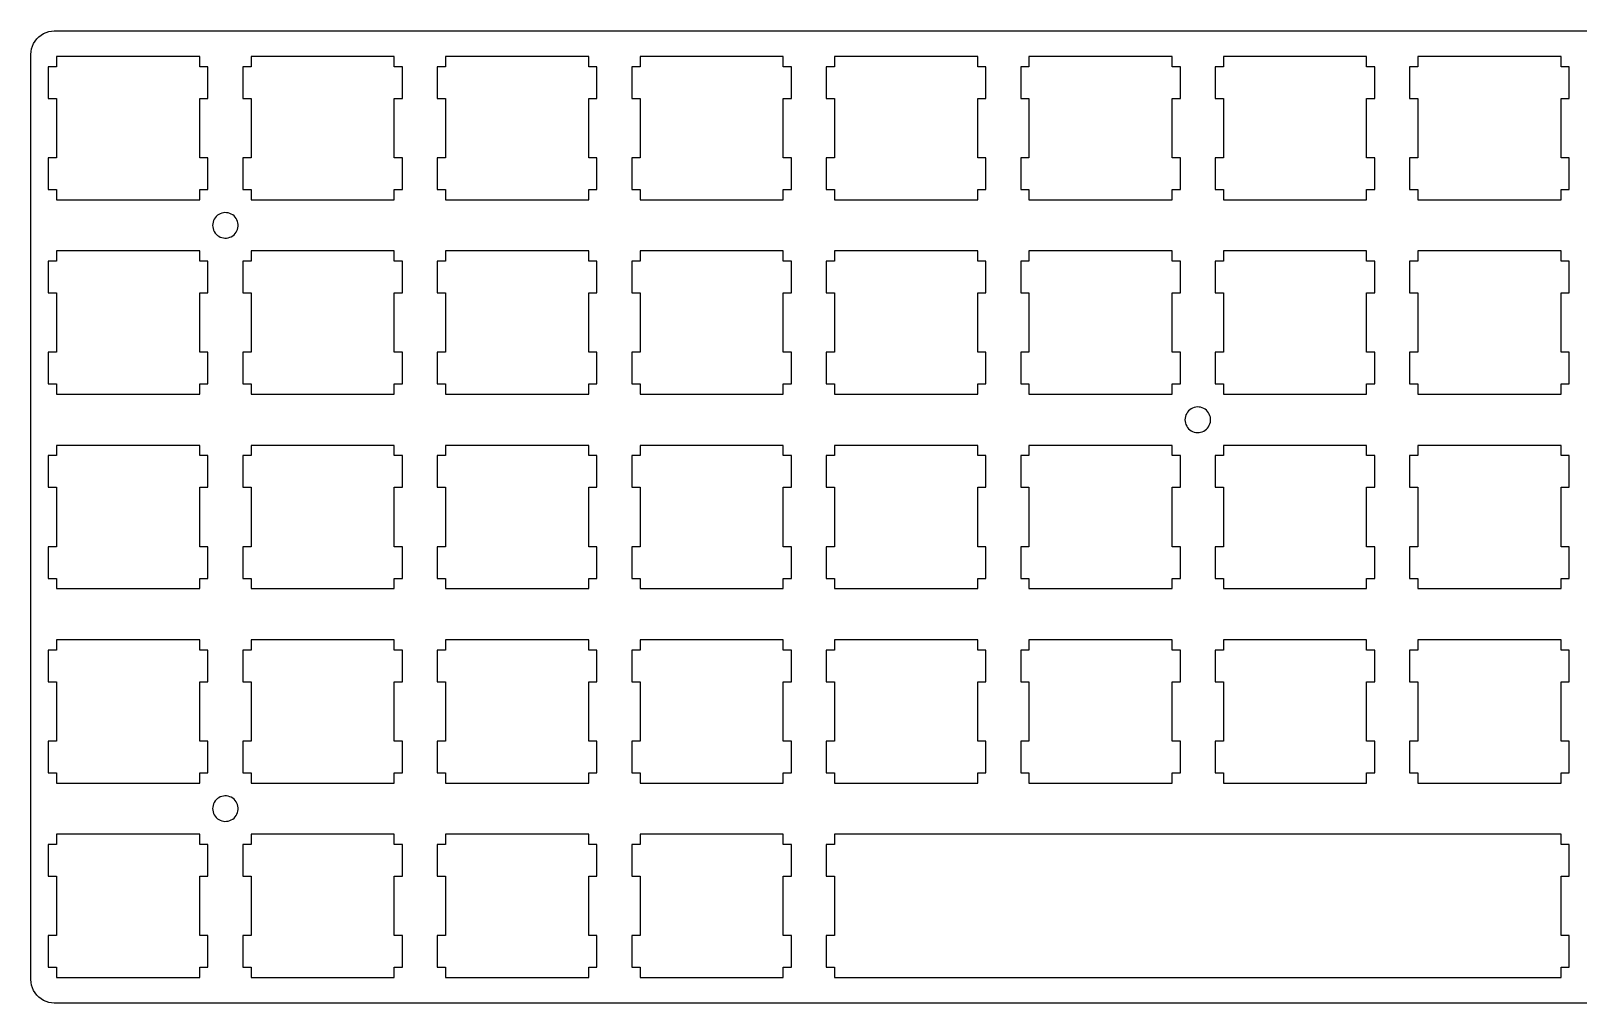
# Model space of a CAD drawing. Extents: x -164 to 64, y 0 to 95.
# Drawn here: x -164.1 to -13, y 0 to 95 of the extents above; entities that cross this region are included whole.
import ezdxf

# ---------------------------------------------------------------- set-up
doc = ezdxf.new("R2010")
doc.units = 0
doc.layers.get('0').update_dxf_attribs({"linetype": 'continuous'})

# ---------------------------------------------------------------- blocks, each defined once
blk = doc.blocks.new('HI_PRO_PLATE_MX_2X2U_REV3001_SOLID001')
at = {"color": 0}
for p, q in [((-164, 93.52), (-163.88, 93.78)), ((-163.88, 93.78), (-163.74, 94.01)), ((-163.74, 94.01), (-163.57, 94.23)), ((-163.57, 94.23), (-163.38, 94.43)), ((-163.38, 94.43), (-163.16, 94.6)), ((-163.16, 94.6), (-162.92, 94.74)), ((-162.92, 94.74), (-162.67, 94.85)), ((-162.67, 94.85), (-162.41, 94.93)), ((-162.41, 94.93), (-162.13, 94.98)), ((-162.13, 94.98), (-161.86, 95)), ((-161.86, 95), (61.57, 95)), ((-164.15, 92.71), (-164.13, 92.99)), ((-164.15, 2.29), (-164.15, 92.71)), ((-164.13, 92.99), (-164.08, 93.26)), ((-164.08, 93.26), (-164, 93.52)), ((-147.65, 92.5), (-161.64, 92.5)), ((-161.64, 92.5), (-161.64, 91.5)), ((-147.65, 91.5), (-147.65, 92.5)), ((-128.65, 92.5), (-142.64, 92.5)), ((-142.64, 92.5), (-142.64, 91.5)), ((-128.65, 91.5), (-128.65, 92.5)), ((-123.64, 92.5), (-123.64, 91.5)), ((-109.65, 92.5), (-123.64, 92.5)), ((-109.65, 91.5), (-109.65, 92.5)), ((-104.64, 92.5), (-104.64, 91.5)), ((-90.65, 92.5), (-104.64, 92.5)), ((-90.65, 91.5), (-90.65, 92.5)), ((-85.64, 92.5), (-85.64, 91.5)), ((-71.65, 92.5), (-85.64, 92.5)), ((-71.65, 91.5), (-71.65, 92.5)), ((-66.64, 92.5), (-66.64, 91.5)), ((-52.65, 92.5), (-66.64, 92.5)), ((-52.65, 91.5), (-52.65, 92.5)), ((-47.64, 92.5), (-47.64, 91.5)), ((-33.65, 92.5), (-47.64, 92.5)), ((-33.65, 91.5), (-33.65, 92.5)), ((-28.64, 92.5), (-28.64, 91.5)), ((-14.65, 92.5), (-28.64, 92.5)), ((-14.65, 91.5), (-14.65, 92.5)), ((-161.64, 91.5), (-162.45, 91.5)), ((-162.45, 91.5), (-162.45, 88.4)), ((-146.85, 91.5), (-147.65, 91.5)), ((-146.85, 88.4), (-146.85, 91.5)), ((-142.64, 91.5), (-143.45, 91.5)), ((-143.45, 91.5), (-143.45, 88.4)), ((-127.85, 91.5), (-128.65, 91.5)), ((-127.85, 88.4), (-127.85, 91.5)), ((-124.45, 91.5), (-124.45, 88.4)), ((-123.64, 91.5), (-124.45, 91.5)), ((-108.85, 91.5), (-109.65, 91.5)), ((-108.85, 88.4), (-108.85, 91.5)), ((-105.45, 91.5), (-105.45, 88.4)), ((-104.64, 91.5), (-105.45, 91.5)), ((-89.85, 91.5), (-90.65, 91.5)), ((-89.85, 88.4), (-89.85, 91.5)), ((-86.45, 91.5), (-86.45, 88.4)), ((-85.64, 91.5), (-86.45, 91.5)), ((-70.85, 91.5), (-71.65, 91.5)), ((-70.85, 88.4), (-70.85, 91.5)), ((-67.45, 91.5), (-67.45, 88.4)), ((-66.64, 91.5), (-67.45, 91.5)), ((-51.85, 91.5), (-52.65, 91.5)), ((-51.85, 88.4), (-51.85, 91.5)), ((-48.45, 91.5), (-48.45, 88.4)), ((-47.64, 91.5), (-48.45, 91.5)), ((-32.85, 91.5), (-33.65, 91.5)), ((-32.85, 88.4), (-32.85, 91.5)), ((-29.45, 91.5), (-29.45, 88.4)), ((-28.64, 91.5), (-29.45, 91.5)), ((-13.85, 91.5), (-14.65, 91.5)), ((-13.85, 88.4), (-13.85, 91.5)), ((-162.45, 88.4), (-161.64, 88.4)), ((-161.64, 88.4), (-161.64, 82.6)), ((-147.65, 82.6), (-147.65, 88.4)), ((-147.65, 88.4), (-146.85, 88.4)), ((-143.45, 88.4), (-142.64, 88.4)), ((-142.64, 88.4), (-142.64, 82.6)), ((-128.65, 88.4), (-127.85, 88.4)), ((-128.65, 82.6), (-128.65, 88.4)), ((-124.45, 88.4), (-123.64, 88.4)), ((-123.64, 88.4), (-123.64, 82.6)), ((-109.65, 82.6), (-109.65, 88.4)), ((-109.65, 88.4), (-108.85, 88.4)), ((-105.45, 88.4), (-104.64, 88.4)), ((-104.64, 88.4), (-104.64, 82.6)), ((-90.65, 82.6), (-90.65, 88.4)), ((-90.65, 88.4), (-89.85, 88.4)), ((-86.45, 88.4), (-85.64, 88.4)), ((-85.64, 88.4), (-85.64, 82.6)), ((-71.65, 82.6), (-71.65, 88.4)), ((-71.65, 88.4), (-70.85, 88.4)), ((-67.45, 88.4), (-66.64, 88.4)), ((-66.64, 88.4), (-66.64, 82.6)), ((-52.65, 82.6), (-52.65, 88.4)), ((-52.65, 88.4), (-51.85, 88.4)), ((-48.45, 88.4), (-47.64, 88.4)), ((-47.64, 88.4), (-47.64, 82.6)), ((-33.65, 82.6), (-33.65, 88.4)), ((-33.65, 88.4), (-32.85, 88.4)), ((-29.45, 88.4), (-28.64, 88.4)), ((-28.64, 88.4), (-28.64, 82.6)), ((-14.65, 82.6), (-14.65, 88.4)), ((-14.65, 88.4), (-13.85, 88.4)), ((-161.64, 82.6), (-162.45, 82.6)), ((-162.45, 82.6), (-162.45, 79.5)), ((-146.85, 82.6), (-147.65, 82.6)), ((-146.85, 79.5), (-146.85, 82.6)), ((-142.64, 82.6), (-143.45, 82.6)), ((-143.45, 82.6), (-143.45, 79.5)), ((-127.85, 82.6), (-128.65, 82.6)), ((-127.85, 79.5), (-127.85, 82.6)), ((-124.45, 82.6), (-124.45, 79.5)), ((-123.64, 82.6), (-124.45, 82.6)), ((-108.85, 82.6), (-109.65, 82.6)), ((-108.85, 79.5), (-108.85, 82.6)), ((-105.45, 82.6), (-105.45, 79.5)), ((-104.64, 82.6), (-105.45, 82.6)), ((-89.85, 82.6), (-90.65, 82.6)), ((-89.85, 79.5), (-89.85, 82.6)), ((-86.45, 82.6), (-86.45, 79.5)), ((-85.64, 82.6), (-86.45, 82.6)), ((-70.85, 82.6), (-71.65, 82.6)), ((-70.85, 79.5), (-70.85, 82.6)), ((-67.45, 82.6), (-67.45, 79.5)), ((-66.64, 82.6), (-67.45, 82.6)), ((-51.85, 82.6), (-52.65, 82.6)), ((-51.85, 79.5), (-51.85, 82.6)), ((-48.45, 82.6), (-48.45, 79.5)), ((-47.64, 82.6), (-48.45, 82.6)), ((-32.85, 82.6), (-33.65, 82.6)), ((-32.85, 79.5), (-32.85, 82.6)), ((-29.45, 82.6), (-29.45, 79.5)), ((-28.64, 82.6), (-29.45, 82.6)), ((-13.85, 82.6), (-14.65, 82.6)), ((-13.85, 79.5), (-13.85, 82.6)), ((-162.45, 79.5), (-161.64, 79.5)), ((-161.64, 79.5), (-161.64, 78.5)), ((-147.65, 78.5), (-147.65, 79.5)), ((-147.65, 79.5), (-146.85, 79.5)), ((-143.45, 79.5), (-142.64, 79.5)), ((-142.64, 79.5), (-142.64, 78.5)), ((-128.65, 79.5), (-127.85, 79.5)), ((-128.65, 78.5), (-128.65, 79.5)), ((-124.45, 79.5), (-123.64, 79.5)), ((-123.64, 79.5), (-123.64, 78.5)), ((-109.65, 78.5), (-109.65, 79.5)), ((-109.65, 79.5), (-108.85, 79.5)), ((-105.45, 79.5), (-104.64, 79.5)), ((-104.64, 79.5), (-104.64, 78.5)), ((-90.65, 78.5), (-90.65, 79.5)), ((-90.65, 79.5), (-89.85, 79.5)), ((-86.45, 79.5), (-85.64, 79.5)), ((-85.64, 79.5), (-85.64, 78.5)), ((-71.65, 78.5), (-71.65, 79.5)), ((-71.65, 79.5), (-70.85, 79.5)), ((-67.45, 79.5), (-66.64, 79.5)), ((-66.64, 79.5), (-66.64, 78.5)), ((-52.65, 78.5), (-52.65, 79.5)), ((-52.65, 79.5), (-51.85, 79.5)), ((-48.45, 79.5), (-47.64, 79.5)), ((-47.64, 79.5), (-47.64, 78.5)), ((-33.65, 78.5), (-33.65, 79.5)), ((-33.65, 79.5), (-32.85, 79.5)), ((-29.45, 79.5), (-28.64, 79.5)), ((-28.64, 79.5), (-28.64, 78.5)), ((-14.65, 78.5), (-14.65, 79.5)), ((-14.65, 79.5), (-13.85, 79.5)), ((-161.64, 78.5), (-147.65, 78.5)), ((-145.65, 77.14), (-145.79, 77.07)), ((-145.5, 77.2), (-145.65, 77.14)), ((-145.34, 77.23), (-145.5, 77.2)), ((-145.19, 77.25), (-145.34, 77.23)), ((-145.03, 77.24), (-145.19, 77.25)), ((-144.87, 77.22), (-145.03, 77.24)), ((-144.71, 77.17), (-144.87, 77.22)), ((-144.57, 77.11), (-144.71, 77.17)), ((-144.43, 77.03), (-144.57, 77.11)), ((-142.64, 78.5), (-128.65, 78.5)), ((-123.64, 78.5), (-109.65, 78.5)), ((-104.64, 78.5), (-90.65, 78.5)), ((-85.64, 78.5), (-71.65, 78.5)), ((-66.64, 78.5), (-52.65, 78.5)), ((-47.64, 78.5), (-33.65, 78.5)), ((-28.64, 78.5), (-14.65, 78.5)), ((-146.38, 76.16), (-146.4, 76)), ((-146.4, 76), (-146.38, 75.84)), ((-146.35, 76.32), (-146.38, 76.16)), ((-146.38, 75.84), (-146.35, 75.68)), ((-146.3, 76.47), (-146.35, 76.32)), ((-146.35, 75.68), (-146.3, 75.53)), ((-146.23, 76.61), (-146.3, 76.47)), ((-146.15, 76.75), (-146.23, 76.61)), ((-146.04, 76.87), (-146.15, 76.75)), ((-145.92, 76.98), (-146.04, 76.87)), ((-145.79, 77.07), (-145.92, 76.98)), ((-144.3, 76.93), (-144.43, 77.03)), ((-144.19, 76.81), (-144.3, 76.93)), ((-144.1, 76.68), (-144.19, 76.81)), ((-144.02, 76.54), (-144.1, 76.68)), ((-143.96, 76.39), (-144.02, 76.54)), ((-144.02, 75.46), (-143.96, 75.61)), ((-143.92, 76.24), (-143.96, 76.39)), ((-143.96, 75.61), (-143.92, 75.76)), ((-143.9, 76.08), (-143.92, 76.24)), ((-143.92, 75.76), (-143.9, 75.92)), ((-143.9, 75.92), (-143.9, 76.08)), ((-146.3, 75.53), (-146.23, 75.39)), ((-146.23, 75.39), (-146.15, 75.25)), ((-146.15, 75.25), (-146.04, 75.13)), ((-146.04, 75.13), (-145.92, 75.02)), ((-145.92, 75.02), (-145.79, 74.93)), ((-145.79, 74.93), (-145.65, 74.86)), ((-145.65, 74.86), (-145.5, 74.8)), ((-145.5, 74.8), (-145.34, 74.77)), ((-145.34, 74.77), (-145.19, 74.75)), ((-145.19, 74.75), (-145.03, 74.76)), ((-145.03, 74.76), (-144.87, 74.78)), ((-144.87, 74.78), (-144.71, 74.83)), ((-144.71, 74.83), (-144.57, 74.89)), ((-144.57, 74.89), (-144.43, 74.97)), ((-144.43, 74.97), (-144.3, 75.07)), ((-144.3, 75.07), (-144.19, 75.19)), ((-144.19, 75.19), (-144.1, 75.32)), ((-144.1, 75.32), (-144.02, 75.46)), ((-147.65, 73.5), (-161.64, 73.5)), ((-161.64, 73.5), (-161.64, 72.5)), ((-147.65, 72.5), (-147.65, 73.5)), ((-128.65, 73.5), (-142.64, 73.5)), ((-142.64, 73.5), (-142.64, 72.5)), ((-128.65, 72.5), (-128.65, 73.5)), ((-123.64, 73.5), (-123.64, 72.5)), ((-109.65, 73.5), (-123.64, 73.5)), ((-109.65, 72.5), (-109.65, 73.5)), ((-90.65, 73.5), (-104.64, 73.5)), ((-104.64, 73.5), (-104.64, 72.5)), ((-90.65, 72.5), (-90.65, 73.5)), ((-71.65, 73.5), (-85.64, 73.5)), ((-85.64, 73.5), (-85.64, 72.5)), ((-71.65, 72.5), (-71.65, 73.5)), ((-52.65, 73.5), (-66.64, 73.5)), ((-66.64, 73.5), (-66.64, 72.5)), ((-52.65, 72.5), (-52.65, 73.5)), ((-33.65, 73.5), (-47.64, 73.5)), ((-47.64, 73.5), (-47.64, 72.5)), ((-33.65, 72.5), (-33.65, 73.5)), ((-14.65, 73.5), (-28.64, 73.5)), ((-28.64, 73.5), (-28.64, 72.5)), ((-14.65, 72.5), (-14.65, 73.5)), ((-161.64, 72.5), (-162.45, 72.5)), ((-162.45, 72.5), (-162.45, 69.4)), ((-146.85, 72.5), (-147.65, 72.5)), ((-146.85, 69.4), (-146.85, 72.5)), ((-142.64, 72.5), (-143.45, 72.5)), ((-143.45, 72.5), (-143.45, 69.4)), ((-127.85, 72.5), (-128.65, 72.5)), ((-127.85, 69.4), (-127.85, 72.5)), ((-124.45, 72.5), (-124.45, 69.4)), ((-123.64, 72.5), (-124.45, 72.5)), ((-108.85, 72.5), (-109.65, 72.5)), ((-108.85, 69.4), (-108.85, 72.5)), ((-104.64, 72.5), (-105.45, 72.5)), ((-105.45, 72.5), (-105.45, 69.4)), ((-89.85, 72.5), (-90.65, 72.5)), ((-89.85, 69.4), (-89.85, 72.5)), ((-85.64, 72.5), (-86.45, 72.5)), ((-86.45, 72.5), (-86.45, 69.4)), ((-70.85, 72.5), (-71.65, 72.5)), ((-70.85, 69.4), (-70.85, 72.5)), ((-66.64, 72.5), (-67.45, 72.5)), ((-67.45, 72.5), (-67.45, 69.4)), ((-51.85, 72.5), (-52.65, 72.5)), ((-51.85, 69.4), (-51.85, 72.5)), ((-47.64, 72.5), (-48.45, 72.5)), ((-48.45, 72.5), (-48.45, 69.4)), ((-32.85, 72.5), (-33.65, 72.5)), ((-32.85, 69.4), (-32.85, 72.5)), ((-28.64, 72.5), (-29.45, 72.5)), ((-29.45, 72.5), (-29.45, 69.4)), ((-13.85, 72.5), (-14.65, 72.5)), ((-13.85, 69.4), (-13.85, 72.5)), ((-162.45, 69.4), (-161.64, 69.4)), ((-161.64, 69.4), (-161.64, 63.6)), ((-147.65, 69.4), (-146.85, 69.4)), ((-147.65, 63.6), (-147.65, 69.4)), ((-143.45, 69.4), (-142.64, 69.4)), ((-142.64, 69.4), (-142.64, 63.6)), ((-128.65, 69.4), (-127.85, 69.4)), ((-128.65, 63.6), (-128.65, 69.4)), ((-124.45, 69.4), (-123.64, 69.4)), ((-123.64, 69.4), (-123.64, 63.6)), ((-109.65, 63.6), (-109.65, 69.4)), ((-109.65, 69.4), (-108.85, 69.4)), ((-105.45, 69.4), (-104.64, 69.4)), ((-104.64, 69.4), (-104.64, 63.6)), ((-90.65, 69.4), (-89.85, 69.4)), ((-90.65, 63.6), (-90.65, 69.4)), ((-86.45, 69.4), (-85.64, 69.4)), ((-85.64, 69.4), (-85.64, 63.6)), ((-71.65, 69.4), (-70.85, 69.4)), ((-71.65, 63.6), (-71.65, 69.4)), ((-67.45, 69.4), (-66.64, 69.4)), ((-66.64, 69.4), (-66.64, 63.6)), ((-52.65, 69.4), (-51.85, 69.4)), ((-52.65, 63.6), (-52.65, 69.4)), ((-48.45, 69.4), (-47.64, 69.4)), ((-47.64, 69.4), (-47.64, 63.6)), ((-33.65, 69.4), (-32.85, 69.4)), ((-33.65, 63.6), (-33.65, 69.4)), ((-29.45, 69.4), (-28.64, 69.4)), ((-28.64, 69.4), (-28.64, 63.6)), ((-14.65, 69.4), (-13.85, 69.4)), ((-14.65, 63.6), (-14.65, 69.4)), ((-161.64, 63.6), (-162.45, 63.6)), ((-162.45, 63.6), (-162.45, 60.5)), ((-146.85, 63.6), (-147.65, 63.6)), ((-146.85, 60.5), (-146.85, 63.6)), ((-142.64, 63.6), (-143.45, 63.6)), ((-143.45, 63.6), (-143.45, 60.5)), ((-127.85, 63.6), (-128.65, 63.6)), ((-127.85, 60.5), (-127.85, 63.6)), ((-124.45, 63.6), (-124.45, 60.5)), ((-123.64, 63.6), (-124.45, 63.6)), ((-108.85, 63.6), (-109.65, 63.6)), ((-108.85, 60.5), (-108.85, 63.6)), ((-104.64, 63.6), (-105.45, 63.6)), ((-105.45, 63.6), (-105.45, 60.5)), ((-89.85, 63.6), (-90.65, 63.6)), ((-89.85, 60.5), (-89.85, 63.6)), ((-85.64, 63.6), (-86.45, 63.6)), ((-86.45, 63.6), (-86.45, 60.5)), ((-70.85, 63.6), (-71.65, 63.6)), ((-70.85, 60.5), (-70.85, 63.6)), ((-66.64, 63.6), (-67.45, 63.6)), ((-67.45, 63.6), (-67.45, 60.5)), ((-51.85, 63.6), (-52.65, 63.6)), ((-51.85, 60.5), (-51.85, 63.6)), ((-47.64, 63.6), (-48.45, 63.6)), ((-48.45, 63.6), (-48.45, 60.5)), ((-32.85, 63.6), (-33.65, 63.6)), ((-32.85, 60.5), (-32.85, 63.6)), ((-28.64, 63.6), (-29.45, 63.6)), ((-29.45, 63.6), (-29.45, 60.5)), ((-13.85, 63.6), (-14.65, 63.6)), ((-13.85, 60.5), (-13.85, 63.6)), ((-162.45, 60.5), (-161.64, 60.5)), ((-161.64, 60.5), (-161.64, 59.5)), ((-147.65, 60.5), (-146.85, 60.5)), ((-147.65, 59.5), (-147.65, 60.5)), ((-143.45, 60.5), (-142.64, 60.5)), ((-142.64, 60.5), (-142.64, 59.5)), ((-128.65, 60.5), (-127.85, 60.5)), ((-128.65, 59.5), (-128.65, 60.5)), ((-124.45, 60.5), (-123.64, 60.5)), ((-123.64, 60.5), (-123.64, 59.5)), ((-109.65, 59.5), (-109.65, 60.5)), ((-109.65, 60.5), (-108.85, 60.5)), ((-105.45, 60.5), (-104.64, 60.5)), ((-104.64, 60.5), (-104.64, 59.5)), ((-90.65, 60.5), (-89.85, 60.5)), ((-90.65, 59.5), (-90.65, 60.5)), ((-86.45, 60.5), (-85.64, 60.5)), ((-85.64, 60.5), (-85.64, 59.5)), ((-71.65, 60.5), (-70.85, 60.5)), ((-71.65, 59.5), (-71.65, 60.5)), ((-67.45, 60.5), (-66.64, 60.5)), ((-66.64, 60.5), (-66.64, 59.5)), ((-52.65, 60.5), (-51.85, 60.5)), ((-52.65, 59.5), (-52.65, 60.5)), ((-48.45, 60.5), (-47.64, 60.5)), ((-47.64, 60.5), (-47.64, 59.5)), ((-33.65, 60.5), (-32.85, 60.5)), ((-33.65, 59.5), (-33.65, 60.5)), ((-29.45, 60.5), (-28.64, 60.5)), ((-28.64, 60.5), (-28.64, 59.5)), ((-14.65, 60.5), (-13.85, 60.5)), ((-14.65, 59.5), (-14.65, 60.5)), ((-161.64, 59.5), (-147.65, 59.5)), ((-142.64, 59.5), (-128.65, 59.5)), ((-123.64, 59.5), (-109.65, 59.5)), ((-104.64, 59.5), (-90.65, 59.5)), ((-85.64, 59.5), (-71.65, 59.5)), ((-66.64, 59.5), (-52.65, 59.5)), ((-47.64, 59.5), (-33.65, 59.5)), ((-28.64, 59.5), (-14.65, 59.5)), ((-51.3, 57.47), (-51.35, 57.32)), ((-51.23, 57.61), (-51.3, 57.47)), ((-51.15, 57.75), (-51.23, 57.61)), ((-51.04, 57.87), (-51.15, 57.75)), ((-50.92, 57.98), (-51.04, 57.87)), ((-50.79, 58.07), (-50.92, 57.98)), ((-50.65, 58.14), (-50.79, 58.07)), ((-50.5, 58.2), (-50.65, 58.14)), ((-50.34, 58.23), (-50.5, 58.2)), ((-50.19, 58.25), (-50.34, 58.23)), ((-50.02, 58.24), (-50.19, 58.25)), ((-49.87, 58.22), (-50.02, 58.24)), ((-49.71, 58.17), (-49.87, 58.22)), ((-49.57, 58.11), (-49.71, 58.17)), ((-49.43, 58.03), (-49.57, 58.11)), ((-49.3, 57.93), (-49.43, 58.03)), ((-49.19, 57.81), (-49.3, 57.93)), ((-49.1, 57.68), (-49.19, 57.81)), ((-49.02, 57.54), (-49.1, 57.68)), ((-48.96, 57.39), (-49.02, 57.54)), ((-51.38, 57.16), (-51.4, 57)), ((-51.4, 57), (-51.38, 56.84)), ((-51.35, 57.32), (-51.38, 57.16)), ((-51.38, 56.84), (-51.35, 56.68)), ((-51.35, 56.68), (-51.3, 56.53)), ((-51.3, 56.53), (-51.23, 56.39)), ((-51.23, 56.39), (-51.15, 56.25)), ((-51.15, 56.25), (-51.04, 56.13)), ((-51.04, 56.13), (-50.92, 56.02)), ((-50.92, 56.02), (-50.79, 55.93)), ((-50.79, 55.93), (-50.65, 55.86)), ((-49.57, 55.89), (-49.43, 55.97)), ((-49.43, 55.97), (-49.3, 56.07)), ((-49.3, 56.07), (-49.19, 56.19)), ((-49.19, 56.19), (-49.1, 56.32)), ((-49.1, 56.32), (-49.02, 56.46)), ((-49.02, 56.46), (-48.96, 56.61)), ((-48.92, 57.24), (-48.96, 57.39)), ((-48.96, 56.61), (-48.92, 56.76)), ((-48.9, 57.08), (-48.92, 57.24)), ((-48.92, 56.76), (-48.9, 56.92)), ((-48.9, 56.92), (-48.9, 57.08)), ((-147.65, 54.5), (-161.64, 54.5)), ((-161.64, 54.5), (-161.64, 53.5)), ((-147.65, 53.5), (-147.65, 54.5)), ((-128.65, 54.5), (-142.64, 54.5)), ((-142.64, 54.5), (-142.64, 53.5)), ((-128.65, 53.5), (-128.65, 54.5)), ((-123.64, 54.5), (-123.64, 53.5)), ((-109.65, 54.5), (-123.64, 54.5)), ((-109.65, 53.5), (-109.65, 54.5)), ((-90.65, 54.5), (-104.64, 54.5)), ((-104.64, 54.5), (-104.64, 53.5)), ((-90.65, 53.5), (-90.65, 54.5)), ((-71.65, 54.5), (-85.64, 54.5)), ((-85.64, 54.5), (-85.64, 53.5)), ((-71.65, 53.5), (-71.65, 54.5)), ((-52.65, 54.5), (-66.64, 54.5)), ((-66.64, 54.5), (-66.64, 53.5)), ((-52.65, 53.5), (-52.65, 54.5)), ((-50.65, 55.86), (-50.5, 55.8)), ((-50.5, 55.8), (-50.34, 55.77)), ((-50.34, 55.77), (-50.19, 55.75)), ((-50.19, 55.75), (-50.02, 55.76)), ((-50.02, 55.76), (-49.87, 55.78)), ((-49.87, 55.78), (-49.71, 55.83)), ((-49.71, 55.83), (-49.57, 55.89)), ((-33.65, 54.5), (-47.64, 54.5)), ((-47.64, 54.5), (-47.64, 53.5)), ((-33.65, 53.5), (-33.65, 54.5)), ((-14.65, 54.5), (-28.64, 54.5)), ((-28.64, 54.5), (-28.64, 53.5)), ((-14.65, 53.5), (-14.65, 54.5)), ((-161.64, 53.5), (-162.45, 53.5)), ((-162.45, 53.5), (-162.45, 50.4)), ((-146.85, 53.5), (-147.65, 53.5)), ((-146.85, 50.4), (-146.85, 53.5)), ((-142.64, 53.5), (-143.45, 53.5)), ((-143.45, 53.5), (-143.45, 50.4)), ((-127.85, 53.5), (-128.65, 53.5)), ((-127.85, 50.4), (-127.85, 53.5)), ((-124.45, 53.5), (-124.45, 50.4)), ((-123.64, 53.5), (-124.45, 53.5)), ((-108.85, 53.5), (-109.65, 53.5)), ((-108.85, 50.4), (-108.85, 53.5)), ((-104.64, 53.5), (-105.45, 53.5)), ((-105.45, 53.5), (-105.45, 50.4)), ((-89.85, 53.5), (-90.65, 53.5)), ((-89.85, 50.4), (-89.85, 53.5)), ((-85.64, 53.5), (-86.45, 53.5)), ((-86.45, 53.5), (-86.45, 50.4)), ((-70.85, 53.5), (-71.65, 53.5)), ((-70.85, 50.4), (-70.85, 53.5)), ((-66.64, 53.5), (-67.45, 53.5)), ((-67.45, 53.5), (-67.45, 50.4)), ((-51.85, 53.5), (-52.65, 53.5)), ((-51.85, 50.4), (-51.85, 53.5)), ((-47.64, 53.5), (-48.45, 53.5)), ((-48.45, 53.5), (-48.45, 50.4)), ((-32.85, 53.5), (-33.65, 53.5)), ((-32.85, 50.4), (-32.85, 53.5)), ((-28.64, 53.5), (-29.45, 53.5)), ((-29.45, 53.5), (-29.45, 50.4)), ((-13.85, 53.5), (-14.65, 53.5)), ((-13.85, 50.4), (-13.85, 53.5)), ((-162.45, 50.4), (-161.64, 50.4)), ((-161.64, 50.4), (-161.64, 44.6)), ((-147.65, 50.4), (-146.85, 50.4)), ((-147.65, 44.6), (-147.65, 50.4)), ((-143.45, 50.4), (-142.64, 50.4)), ((-142.64, 50.4), (-142.64, 44.6)), ((-128.65, 50.4), (-127.85, 50.4)), ((-128.65, 44.6), (-128.65, 50.4)), ((-124.45, 50.4), (-123.64, 50.4)), ((-123.64, 50.4), (-123.64, 44.6)), ((-109.65, 44.6), (-109.65, 50.4)), ((-109.65, 50.4), (-108.85, 50.4)), ((-105.45, 50.4), (-104.64, 50.4)), ((-104.64, 50.4), (-104.64, 44.6)), ((-90.65, 50.4), (-89.85, 50.4)), ((-90.65, 44.6), (-90.65, 50.4)), ((-86.45, 50.4), (-85.64, 50.4)), ((-85.64, 50.4), (-85.64, 44.6)), ((-71.65, 50.4), (-70.85, 50.4)), ((-71.65, 44.6), (-71.65, 50.4)), ((-67.45, 50.4), (-66.64, 50.4)), ((-66.64, 50.4), (-66.64, 44.6)), ((-52.65, 50.4), (-51.85, 50.4)), ((-52.65, 44.6), (-52.65, 50.4)), ((-48.45, 50.4), (-47.64, 50.4)), ((-47.64, 50.4), (-47.64, 44.6)), ((-33.65, 50.4), (-32.85, 50.4)), ((-33.65, 44.6), (-33.65, 50.4)), ((-29.45, 50.4), (-28.64, 50.4)), ((-28.64, 50.4), (-28.64, 44.6)), ((-14.65, 50.4), (-13.85, 50.4)), ((-14.65, 44.6), (-14.65, 50.4)), ((-161.64, 44.6), (-162.45, 44.6)), ((-162.45, 44.6), (-162.45, 41.5)), ((-146.85, 44.6), (-147.65, 44.6)), ((-146.85, 41.5), (-146.85, 44.6)), ((-142.64, 44.6), (-143.45, 44.6)), ((-143.45, 44.6), (-143.45, 41.5)), ((-127.85, 44.6), (-128.65, 44.6)), ((-127.85, 41.5), (-127.85, 44.6)), ((-124.45, 44.6), (-124.45, 41.5)), ((-123.64, 44.6), (-124.45, 44.6)), ((-108.85, 44.6), (-109.65, 44.6)), ((-108.85, 41.5), (-108.85, 44.6)), ((-104.64, 44.6), (-105.45, 44.6)), ((-105.45, 44.6), (-105.45, 41.5)), ((-89.85, 44.6), (-90.65, 44.6)), ((-89.85, 41.5), (-89.85, 44.6)), ((-85.64, 44.6), (-86.45, 44.6)), ((-86.45, 44.6), (-86.45, 41.5)), ((-70.85, 44.6), (-71.65, 44.6)), ((-70.85, 41.5), (-70.85, 44.6)), ((-66.64, 44.6), (-67.45, 44.6)), ((-67.45, 44.6), (-67.45, 41.5)), ((-51.85, 44.6), (-52.65, 44.6)), ((-51.85, 41.5), (-51.85, 44.6)), ((-47.64, 44.6), (-48.45, 44.6)), ((-48.45, 44.6), (-48.45, 41.5)), ((-32.85, 44.6), (-33.65, 44.6)), ((-32.85, 41.5), (-32.85, 44.6)), ((-28.64, 44.6), (-29.45, 44.6)), ((-29.45, 44.6), (-29.45, 41.5)), ((-13.85, 44.6), (-14.65, 44.6)), ((-13.85, 41.5), (-13.85, 44.6)), ((-162.45, 41.5), (-161.64, 41.5)), ((-161.64, 41.5), (-161.64, 40.5)), ((-147.65, 41.5), (-146.85, 41.5)), ((-147.65, 40.5), (-147.65, 41.5)), ((-143.45, 41.5), (-142.64, 41.5)), ((-142.64, 41.5), (-142.64, 40.5)), ((-128.65, 41.5), (-127.85, 41.5)), ((-128.65, 40.5), (-128.65, 41.5)), ((-124.45, 41.5), (-123.64, 41.5)), ((-123.64, 41.5), (-123.64, 40.5)), ((-109.65, 40.5), (-109.65, 41.5)), ((-109.65, 41.5), (-108.85, 41.5)), ((-105.45, 41.5), (-104.64, 41.5)), ((-104.64, 41.5), (-104.64, 40.5)), ((-90.65, 41.5), (-89.85, 41.5)), ((-90.65, 40.5), (-90.65, 41.5)), ((-86.45, 41.5), (-85.64, 41.5)), ((-85.64, 41.5), (-85.64, 40.5)), ((-71.65, 41.5), (-70.85, 41.5)), ((-71.65, 40.5), (-71.65, 41.5)), ((-67.45, 41.5), (-66.64, 41.5)), ((-66.64, 41.5), (-66.64, 40.5)), ((-52.65, 41.5), (-51.85, 41.5)), ((-52.65, 40.5), (-52.65, 41.5)), ((-48.45, 41.5), (-47.64, 41.5)), ((-47.64, 41.5), (-47.64, 40.5)), ((-33.65, 41.5), (-32.85, 41.5)), ((-33.65, 40.5), (-33.65, 41.5)), ((-29.45, 41.5), (-28.64, 41.5)), ((-28.64, 41.5), (-28.64, 40.5)), ((-14.65, 41.5), (-13.85, 41.5)), ((-14.65, 40.5), (-14.65, 41.5)), ((-161.64, 40.5), (-147.65, 40.5)), ((-142.64, 40.5), (-128.65, 40.5)), ((-123.64, 40.5), (-109.65, 40.5)), ((-104.64, 40.5), (-90.65, 40.5)), ((-85.64, 40.5), (-71.65, 40.5)), ((-66.64, 40.5), (-52.65, 40.5)), ((-47.64, 40.5), (-33.65, 40.5)), ((-28.64, 40.5), (-14.65, 40.5)), ((-147.65, 35.5), (-161.64, 35.5)), ((-161.64, 35.5), (-161.64, 34.5)), ((-147.65, 34.5), (-147.65, 35.5)), ((-128.65, 35.5), (-142.64, 35.5)), ((-142.64, 35.5), (-142.64, 34.5)), ((-128.65, 34.5), (-128.65, 35.5)), ((-123.64, 35.5), (-123.64, 34.5)), ((-109.65, 35.5), (-123.64, 35.5)), ((-109.65, 34.5), (-109.65, 35.5)), ((-90.65, 35.5), (-104.64, 35.5)), ((-104.64, 35.5), (-104.64, 34.5)), ((-90.65, 34.5), (-90.65, 35.5)), ((-71.65, 35.5), (-85.64, 35.5)), ((-85.64, 35.5), (-85.64, 34.5)), ((-71.65, 34.5), (-71.65, 35.5)), ((-52.65, 35.5), (-66.64, 35.5)), ((-66.64, 35.5), (-66.64, 34.5)), ((-52.65, 34.5), (-52.65, 35.5)), ((-33.65, 35.5), (-47.64, 35.5)), ((-47.64, 35.5), (-47.64, 34.5)), ((-33.65, 34.5), (-33.65, 35.5)), ((-14.65, 35.5), (-28.64, 35.5)), ((-28.64, 35.5), (-28.64, 34.5)), ((-14.65, 34.5), (-14.65, 35.5)), ((-161.64, 34.5), (-162.45, 34.5)), ((-162.45, 34.5), (-162.45, 31.4)), ((-146.85, 34.5), (-147.65, 34.5)), ((-146.85, 31.4), (-146.85, 34.5)), ((-142.64, 34.5), (-143.45, 34.5)), ((-143.45, 34.5), (-143.45, 31.4)), ((-127.85, 34.5), (-128.65, 34.5)), ((-127.85, 31.4), (-127.85, 34.5)), ((-124.45, 34.5), (-124.45, 31.4)), ((-123.64, 34.5), (-124.45, 34.5)), ((-108.85, 34.5), (-109.65, 34.5)), ((-108.85, 31.4), (-108.85, 34.5)), ((-104.64, 34.5), (-105.45, 34.5)), ((-105.45, 34.5), (-105.45, 31.4)), ((-89.85, 34.5), (-90.65, 34.5)), ((-89.85, 31.4), (-89.85, 34.5)), ((-85.64, 34.5), (-86.45, 34.5)), ((-86.45, 34.5), (-86.45, 31.4)), ((-70.85, 34.5), (-71.65, 34.5)), ((-70.85, 31.4), (-70.85, 34.5)), ((-66.64, 34.5), (-67.45, 34.5)), ((-67.45, 34.5), (-67.45, 31.4)), ((-51.85, 34.5), (-52.65, 34.5)), ((-51.85, 31.4), (-51.85, 34.5)), ((-47.64, 34.5), (-48.45, 34.5)), ((-48.45, 34.5), (-48.45, 31.4)), ((-32.85, 34.5), (-33.65, 34.5)), ((-32.85, 31.4), (-32.85, 34.5)), ((-28.64, 34.5), (-29.45, 34.5)), ((-29.45, 34.5), (-29.45, 31.4)), ((-13.85, 34.5), (-14.65, 34.5)), ((-13.85, 31.4), (-13.85, 34.5)), ((-162.45, 31.4), (-161.64, 31.4)), ((-161.64, 31.4), (-161.64, 25.6)), ((-147.65, 31.4), (-146.85, 31.4)), ((-147.65, 25.6), (-147.65, 31.4)), ((-143.45, 31.4), (-142.64, 31.4)), ((-142.64, 31.4), (-142.64, 25.6)), ((-128.65, 31.4), (-127.85, 31.4)), ((-128.65, 25.6), (-128.65, 31.4)), ((-124.45, 31.4), (-123.64, 31.4)), ((-123.64, 31.4), (-123.64, 25.6)), ((-109.65, 31.4), (-108.85, 31.4)), ((-109.65, 25.6), (-109.65, 31.4)), ((-105.45, 31.4), (-104.64, 31.4)), ((-104.64, 31.4), (-104.64, 25.6)), ((-90.65, 31.4), (-89.85, 31.4)), ((-90.65, 25.6), (-90.65, 31.4)), ((-86.45, 31.4), (-85.64, 31.4)), ((-85.64, 31.4), (-85.64, 25.6)), ((-71.65, 31.4), (-70.85, 31.4)), ((-71.65, 25.6), (-71.65, 31.4)), ((-67.45, 31.4), (-66.64, 31.4)), ((-66.64, 31.4), (-66.64, 25.6)), ((-52.65, 31.4), (-51.85, 31.4)), ((-52.65, 25.6), (-52.65, 31.4)), ((-48.45, 31.4), (-47.64, 31.4)), ((-47.64, 31.4), (-47.64, 25.6)), ((-33.65, 31.4), (-32.85, 31.4)), ((-33.65, 25.6), (-33.65, 31.4)), ((-29.45, 31.4), (-28.64, 31.4)), ((-28.64, 31.4), (-28.64, 25.6)), ((-14.65, 31.4), (-13.85, 31.4)), ((-14.65, 25.6), (-14.65, 31.4)), ((-161.64, 25.6), (-162.45, 25.6)), ((-162.45, 25.6), (-162.45, 22.5)), ((-146.85, 25.6), (-147.65, 25.6)), ((-146.85, 22.5), (-146.85, 25.6)), ((-142.64, 25.6), (-143.45, 25.6)), ((-143.45, 25.6), (-143.45, 22.5)), ((-127.85, 25.6), (-128.65, 25.6)), ((-127.85, 22.5), (-127.85, 25.6)), ((-124.45, 25.6), (-124.45, 22.5)), ((-123.64, 25.6), (-124.45, 25.6)), ((-108.85, 25.6), (-109.65, 25.6)), ((-108.85, 22.5), (-108.85, 25.6)), ((-104.64, 25.6), (-105.45, 25.6)), ((-105.45, 25.6), (-105.45, 22.5)), ((-89.85, 25.6), (-90.65, 25.6)), ((-89.85, 22.5), (-89.85, 25.6)), ((-85.64, 25.6), (-86.45, 25.6)), ((-86.45, 25.6), (-86.45, 22.5)), ((-70.85, 25.6), (-71.65, 25.6)), ((-70.85, 22.5), (-70.85, 25.6)), ((-66.64, 25.6), (-67.45, 25.6)), ((-67.45, 25.6), (-67.45, 22.5)), ((-51.85, 25.6), (-52.65, 25.6)), ((-51.85, 22.5), (-51.85, 25.6)), ((-47.64, 25.6), (-48.45, 25.6)), ((-48.45, 25.6), (-48.45, 22.5)), ((-32.85, 25.6), (-33.65, 25.6)), ((-32.85, 22.5), (-32.85, 25.6)), ((-28.64, 25.6), (-29.45, 25.6)), ((-29.45, 25.6), (-29.45, 22.5)), ((-13.85, 25.6), (-14.65, 25.6)), ((-13.85, 22.5), (-13.85, 25.6)), ((-162.45, 22.5), (-161.64, 22.5)), ((-161.64, 22.5), (-161.64, 21.5)), ((-161.64, 21.5), (-147.65, 21.5)), ((-147.65, 22.5), (-146.85, 22.5)), ((-147.65, 21.5), (-147.65, 22.5)), ((-143.45, 22.5), (-142.64, 22.5)), ((-142.64, 22.5), (-142.64, 21.5)), ((-142.64, 21.5), (-128.65, 21.5)), ((-128.65, 22.5), (-127.85, 22.5)), ((-128.65, 21.5), (-128.65, 22.5)), ((-124.45, 22.5), (-123.64, 22.5)), ((-123.64, 22.5), (-123.64, 21.5)), ((-123.64, 21.5), (-109.65, 21.5)), ((-109.65, 22.5), (-108.85, 22.5)), ((-109.65, 21.5), (-109.65, 22.5)), ((-105.45, 22.5), (-104.64, 22.5)), ((-104.64, 22.5), (-104.64, 21.5)), ((-104.64, 21.5), (-90.65, 21.5)), ((-90.65, 22.5), (-89.85, 22.5)), ((-90.65, 21.5), (-90.65, 22.5)), ((-86.45, 22.5), (-85.64, 22.5)), ((-85.64, 22.5), (-85.64, 21.5)), ((-85.64, 21.5), (-71.65, 21.5)), ((-71.65, 22.5), (-70.85, 22.5)), ((-71.65, 21.5), (-71.65, 22.5)), ((-67.45, 22.5), (-66.64, 22.5)), ((-66.64, 22.5), (-66.64, 21.5)), ((-66.64, 21.5), (-52.65, 21.5)), ((-52.65, 22.5), (-51.85, 22.5)), ((-52.65, 21.5), (-52.65, 22.5)), ((-48.45, 22.5), (-47.64, 22.5)), ((-47.64, 22.5), (-47.64, 21.5)), ((-47.64, 21.5), (-33.65, 21.5)), ((-33.65, 22.5), (-32.85, 22.5)), ((-33.65, 21.5), (-33.65, 22.5)), ((-29.45, 22.5), (-28.64, 22.5)), ((-28.64, 22.5), (-28.64, 21.5)), ((-28.64, 21.5), (-14.65, 21.5)), ((-14.65, 22.5), (-13.85, 22.5)), ((-14.65, 21.5), (-14.65, 22.5)), ((-146.15, 19.75), (-146.23, 19.61)), ((-146.04, 19.87), (-146.15, 19.75)), ((-145.92, 19.98), (-146.04, 19.87)), ((-145.79, 20.07), (-145.92, 19.98)), ((-145.65, 20.14), (-145.79, 20.07)), ((-145.5, 20.2), (-145.65, 20.14)), ((-145.34, 20.23), (-145.5, 20.2)), ((-145.19, 20.25), (-145.34, 20.23)), ((-145.03, 20.24), (-145.19, 20.25)), ((-144.87, 20.22), (-145.03, 20.24)), ((-144.71, 20.17), (-144.87, 20.22)), ((-144.57, 20.11), (-144.71, 20.17)), ((-144.43, 20.03), (-144.57, 20.11)), ((-144.3, 19.93), (-144.43, 20.03)), ((-144.19, 19.81), (-144.3, 19.93)), ((-144.1, 19.68), (-144.19, 19.81)), ((-144.02, 19.54), (-144.1, 19.68)), ((-146.38, 19.16), (-146.4, 19)), ((-146.4, 19), (-146.38, 18.84)), ((-146.35, 19.32), (-146.38, 19.16)), ((-146.38, 18.84), (-146.35, 18.68)), ((-146.3, 19.47), (-146.35, 19.32)), ((-146.35, 18.68), (-146.3, 18.53)), ((-146.23, 19.61), (-146.3, 19.47)), ((-146.3, 18.53), (-146.23, 18.39)), ((-146.23, 18.39), (-146.15, 18.25)), ((-146.15, 18.25), (-146.04, 18.13)), ((-144.3, 18.07), (-144.19, 18.19)), ((-144.19, 18.19), (-144.1, 18.32)), ((-144.1, 18.32), (-144.02, 18.46)), ((-143.96, 19.39), (-144.02, 19.54)), ((-144.02, 18.46), (-143.96, 18.61)), ((-143.92, 19.24), (-143.96, 19.39)), ((-143.96, 18.61), (-143.92, 18.76)), ((-143.9, 19.08), (-143.92, 19.24)), ((-143.92, 18.76), (-143.9, 18.92)), ((-143.9, 18.92), (-143.9, 19.08)), ((-146.04, 18.13), (-145.92, 18.02)), ((-145.92, 18.02), (-145.79, 17.93)), ((-145.79, 17.93), (-145.65, 17.86)), ((-145.65, 17.86), (-145.5, 17.8)), ((-145.5, 17.8), (-145.34, 17.77)), ((-145.34, 17.77), (-145.19, 17.75)), ((-145.19, 17.75), (-145.03, 17.76)), ((-145.03, 17.76), (-144.87, 17.78)), ((-144.87, 17.78), (-144.71, 17.83)), ((-144.71, 17.83), (-144.57, 17.89)), ((-144.57, 17.89), (-144.43, 17.97)), ((-144.43, 17.97), (-144.3, 18.07)), ((-161.64, 15.5), (-162.45, 15.5)), ((-162.45, 15.5), (-162.45, 12.4)), ((-147.65, 16.5), (-161.64, 16.5)), ((-161.64, 16.5), (-161.64, 15.5)), ((-147.65, 15.5), (-147.65, 16.5)), ((-146.85, 15.5), (-147.65, 15.5)), ((-146.85, 12.4), (-146.85, 15.5)), ((-142.64, 15.5), (-143.45, 15.5)), ((-143.45, 15.5), (-143.45, 12.4)), ((-128.65, 16.5), (-142.64, 16.5)), ((-142.64, 16.5), (-142.64, 15.5)), ((-128.65, 15.5), (-128.65, 16.5)), ((-127.85, 15.5), (-128.65, 15.5)), ((-127.85, 12.4), (-127.85, 15.5)), ((-124.45, 15.5), (-124.45, 12.4)), ((-123.64, 15.5), (-124.45, 15.5)), ((-123.64, 16.5), (-123.64, 15.5)), ((-109.65, 16.5), (-123.64, 16.5)), ((-109.65, 15.5), (-109.65, 16.5)), ((-108.85, 15.5), (-109.65, 15.5)), ((-108.85, 12.4), (-108.85, 15.5)), ((-104.64, 15.5), (-105.45, 15.5)), ((-105.45, 15.5), (-105.45, 12.4)), ((-90.65, 16.5), (-104.64, 16.5)), ((-104.64, 16.5), (-104.64, 15.5)), ((-90.65, 15.5), (-90.65, 16.5)), ((-89.85, 15.5), (-90.65, 15.5)), ((-89.85, 12.4), (-89.85, 15.5)), ((-85.64, 15.5), (-86.45, 15.5)), ((-86.45, 15.5), (-86.45, 12.4)), ((-14.65, 16.5), (-85.64, 16.5)), ((-85.64, 16.5), (-85.64, 15.5)), ((-14.65, 15.5), (-14.65, 16.5)), ((-13.85, 15.5), (-14.65, 15.5)), ((-13.85, 12.4), (-13.85, 15.5)), ((-162.45, 12.4), (-161.64, 12.4)), ((-161.64, 12.4), (-161.64, 6.6)), ((-147.65, 12.4), (-146.85, 12.4)), ((-147.65, 6.6), (-147.65, 12.4)), ((-143.45, 12.4), (-142.64, 12.4)), ((-142.64, 12.4), (-142.64, 6.6)), ((-128.65, 12.4), (-127.85, 12.4)), ((-128.65, 6.6), (-128.65, 12.4)), ((-124.45, 12.4), (-123.64, 12.4)), ((-123.64, 12.4), (-123.64, 6.6)), ((-109.65, 6.6), (-109.65, 12.4)), ((-109.65, 12.4), (-108.85, 12.4)), ((-105.45, 12.4), (-104.64, 12.4)), ((-104.64, 12.4), (-104.64, 6.6)), ((-90.65, 6.6), (-90.65, 12.4)), ((-90.65, 12.4), (-89.85, 12.4)), ((-86.45, 12.4), (-85.64, 12.4)), ((-85.64, 12.4), (-85.64, 6.6)), ((-14.65, 12.4), (-13.85, 12.4)), ((-14.65, 6.6), (-14.65, 12.4)), ((-161.64, 6.6), (-162.45, 6.6)), ((-162.45, 6.6), (-162.45, 3.5)), ((-146.85, 6.6), (-147.65, 6.6)), ((-146.85, 3.5), (-146.85, 6.6)), ((-142.64, 6.6), (-143.45, 6.6)), ((-143.45, 6.6), (-143.45, 3.5)), ((-127.85, 6.6), (-128.65, 6.6)), ((-127.85, 3.5), (-127.85, 6.6)), ((-124.45, 6.6), (-124.45, 3.5)), ((-123.64, 6.6), (-124.45, 6.6)), ((-108.85, 6.6), (-109.65, 6.6)), ((-108.85, 3.5), (-108.85, 6.6)), ((-104.64, 6.6), (-105.45, 6.6)), ((-105.45, 6.6), (-105.45, 3.5)), ((-89.85, 6.6), (-90.65, 6.6)), ((-89.85, 3.5), (-89.85, 6.6)), ((-85.64, 6.6), (-86.45, 6.6)), ((-86.45, 6.6), (-86.45, 3.5)), ((-13.85, 6.6), (-14.65, 6.6)), ((-13.85, 3.5), (-13.85, 6.6)), ((-162.45, 3.5), (-161.64, 3.5)), ((-161.64, 3.5), (-161.64, 2.5)), ((-147.65, 3.5), (-146.85, 3.5)), ((-147.65, 2.5), (-147.65, 3.5)), ((-143.45, 3.5), (-142.64, 3.5)), ((-142.64, 3.5), (-142.64, 2.5)), ((-128.65, 3.5), (-127.85, 3.5)), ((-128.65, 2.5), (-128.65, 3.5)), ((-124.45, 3.5), (-123.64, 3.5)), ((-123.64, 3.5), (-123.64, 2.5)), ((-109.65, 2.5), (-109.65, 3.5)), ((-109.65, 3.5), (-108.85, 3.5)), ((-105.45, 3.5), (-104.64, 3.5)), ((-104.64, 3.5), (-104.64, 2.5)), ((-90.65, 2.5), (-90.65, 3.5)), ((-90.65, 3.5), (-89.85, 3.5)), ((-86.45, 3.5), (-85.64, 3.5)), ((-85.64, 3.5), (-85.64, 2.5)), ((-14.65, 3.5), (-13.85, 3.5)), ((-14.65, 2.5), (-14.65, 3.5)), ((-164.13, 2.01), (-164.15, 2.29)), ((-164.08, 1.74), (-164.13, 2.01)), ((-164, 1.48), (-164.08, 1.74)), ((-161.64, 2.5), (-147.65, 2.5)), ((-142.64, 2.5), (-128.65, 2.5)), ((-123.64, 2.5), (-109.65, 2.5)), ((-104.64, 2.5), (-90.65, 2.5)), ((-85.64, 2.5), (-14.65, 2.5)), ((-163.88, 1.22), (-164, 1.48)), ((-163.74, 0.99), (-163.88, 1.22)), ((-163.57, 0.77), (-163.74, 0.99)), ((-163.38, 0.57), (-163.57, 0.77)), ((-163.16, 0.4), (-163.38, 0.57)), ((-162.92, 0.26), (-163.16, 0.4)), ((-162.67, 0.15), (-162.92, 0.26)), ((-162.41, 0.07), (-162.67, 0.15)), ((-162.13, 0.02), (-162.41, 0.07)), ((-161.86, 0), (-162.13, 0.02)), ((61.57, 0), (-161.86, 0))]:
    blk.add_line(p, q, dxfattribs=at)

msp = doc.modelspace()

# ---------------------------------------------------------------- block references
at = {"color": 0}
msp.add_blockref('HI_PRO_PLATE_MX_2X2U_REV3001_SOLID001', (0, 0), dxfattribs=at)

doc.saveas('drawing.dxf')
